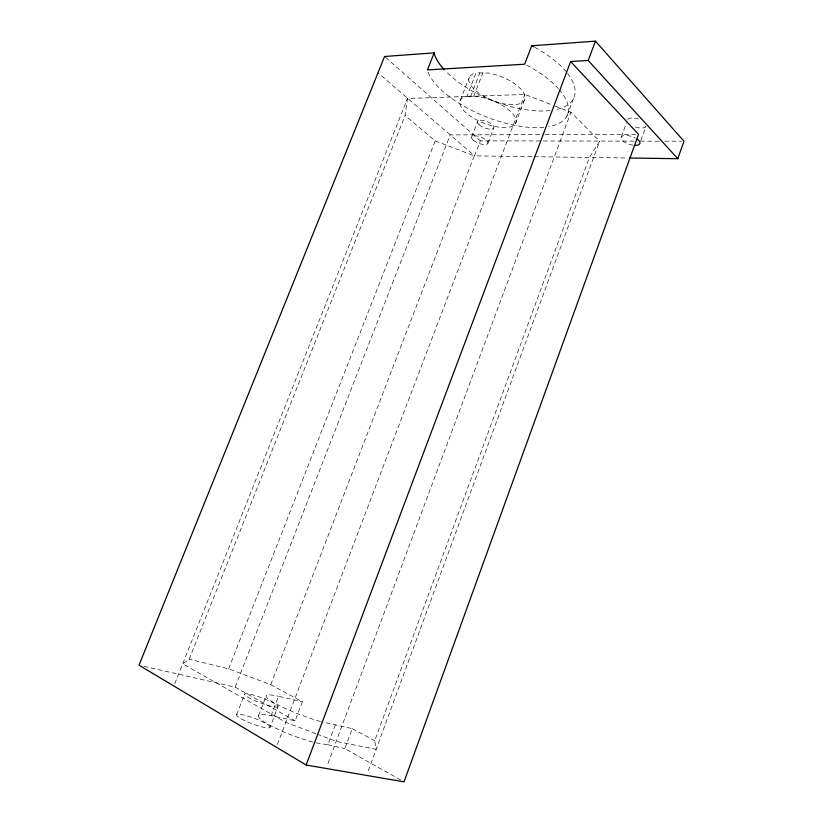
<?xml version="1.0" encoding="UTF-8"?>
<svg xmlns="http://www.w3.org/2000/svg" width="823" height="823" viewBox="0 0 823 823"><rect width="100%" height="100%" fill="white"/><g stroke="black" fill="none" stroke-linecap="round" stroke-linejoin="round"><path stroke-width="0.62" stroke-dasharray="4.12 3.09" d="M315.806 733.663L285.807 722.327L182.696 663.811L189.197 659.233L405.06 115.529L407.478 98.513L524.909 94.439L552.079 104.922M640.86 140.476L645.901 126.526A9.825 4.269 17.9 0 1 634.317 126.629M621.344 136.916L626.416 122.977M317.009 734.116L336.216 741.369L376.142 749.311L374.712 740.731L589.371 157.522L599.607 141.175L570.977 112.206L553.262 105.375M368.282 770.709L599.607 141.175M400.678 779.967L344.816 748.632L352.254 728.633L321.608 721.812M316.166 742.891L327.873 744.753L335.455 724.497M566.996 115.95L573.487 98.575M327.924 763.579L570.977 112.206M312.74 742.089A39.257 6.296 20.8 0 1 265.027 722.378A39.257 6.296 20.8 0 1 271.065 715.712L295.148 720.773L302.37 701.752L270.767 684.726L228.65 668.801L189.197 659.233M277.361 744.496L524.909 94.439M515.321 123.872L524.158 100.663M487.885 143.356L493.831 127.832M271.065 715.712L278.513 696.289L302.37 701.752M270.047 727.326A17.869 2.973 20.5 0 0 245.933 715.547A17.869 2.973 20.5 0 0 243.968 720.3A17.869 2.973 20.5 0 0 270.047 727.326L277.958 706.659A17.818 2.613 20.5 0 0 253.803 695.178A17.818 2.613 20.5 0 0 252.054 699.365A17.818 2.613 20.5 0 0 277.958 706.659M258.576 715.64L266.23 695.744M270.767 684.726L474.233 155.876L533.355 156.637M634.039 141.134L480.313 140.836L474.552 155.804L377.994 72.805M471.6 137.091L477.587 121.578M143.994 666.342L235.172 687.143L450.232 134.9L543.746 134.622M466.898 96.456L472.597 96.075L479.408 96.826A29.998 12.067 21.6 0 1 516.196 121.434A29.998 12.067 21.6 0 1 477.433 120.281A29.998 12.067 21.6 0 1 466.898 96.456L476.064 72.908L488.605 73.072A29.895 12.674 21.7 0 1 525.074 98.102A29.895 12.674 21.7 0 1 486.198 97.587A29.895 12.674 21.7 0 1 476.064 72.908M470.715 96.322L479.891 72.702M473.811 96.209L482.998 72.537M236.623 714.703L244.626 694.067M228.65 668.801L435.192 140.846L405.06 115.529M460.304 100.293L469.367 77.043M174.836 683.594L407.478 98.513M545.032 134.612L638.555 134.334M640.438 141.144L659.655 141.186M664.778 141.196L681.434 141.227M534.364 156.73L627.939 157.985M327.873 744.753L344.816 748.632M435.192 140.846L474.233 155.876M352.254 728.633L374.712 740.731M235.172 687.143L295.148 720.773M385.534 57.332L480.313 140.836M320.476 721.534A39.154 5.545 20.8 0 1 272.825 702.04A39.154 5.545 20.8 0 1 278.513 696.289M559.136 89.522A75.438 32.035 21.7 0 1 548.591 126.68M543.849 127.328A75.438 32.035 21.7 0 1 473.811 111.434A75.438 32.035 21.7 0 1 427.528 70.85M526.638 65.12A75.438 32.035 21.7 0 1 558.241 88.514M567.603 73.494A75.253 33.167 21.7 0 1 554.908 109.871M550.145 110.591A75.253 33.167 21.7 0 1 445.222 70.716M534.785 47.302A75.253 33.167 21.7 0 1 566.79 72.465M627.692 119.5A9.825 4.269 17.9 0 1 638.514 119.037M632.897 145.198A9.855 4.125 18 0 1 621.128 137.359A9.855 4.125 18 0 1 635.243 137.945M479.171 124.726A8.703 3.405 21.5 0 0 493.265 128.563A8.703 3.405 21.5 0 0 484.726 120.765A8.703 3.405 21.5 0 0 479.171 124.726M473.215 140.157A8.724 3.292 21.5 0 0 487.319 144.056A8.724 3.292 21.5 0 0 478.708 136.392A8.724 3.292 21.5 0 0 473.215 140.157"/><path stroke-width="1.23" d="M629.225 158.006L677.792 158.695L683.995 141.237L595.451 41.15L531.699 45.79L524.652 64.215L427.425 69.914L434.174 52.878L384.578 56.489L139.005 665.2L306.146 765.02L404.031 781.85L638.555 134.334L570.637 61.519L306.146 765.02M677.792 158.695L588.229 60.49L595.451 41.15M570.637 61.519L588.229 60.49M531.699 45.79L533.674 46.695M434.174 52.878L434.266 53.845A75.253 33.167 21.7 0 0 444.327 69.77M637.218 139.149A9.855 4.125 18 0 1 635.161 145.383"/></g></svg>
